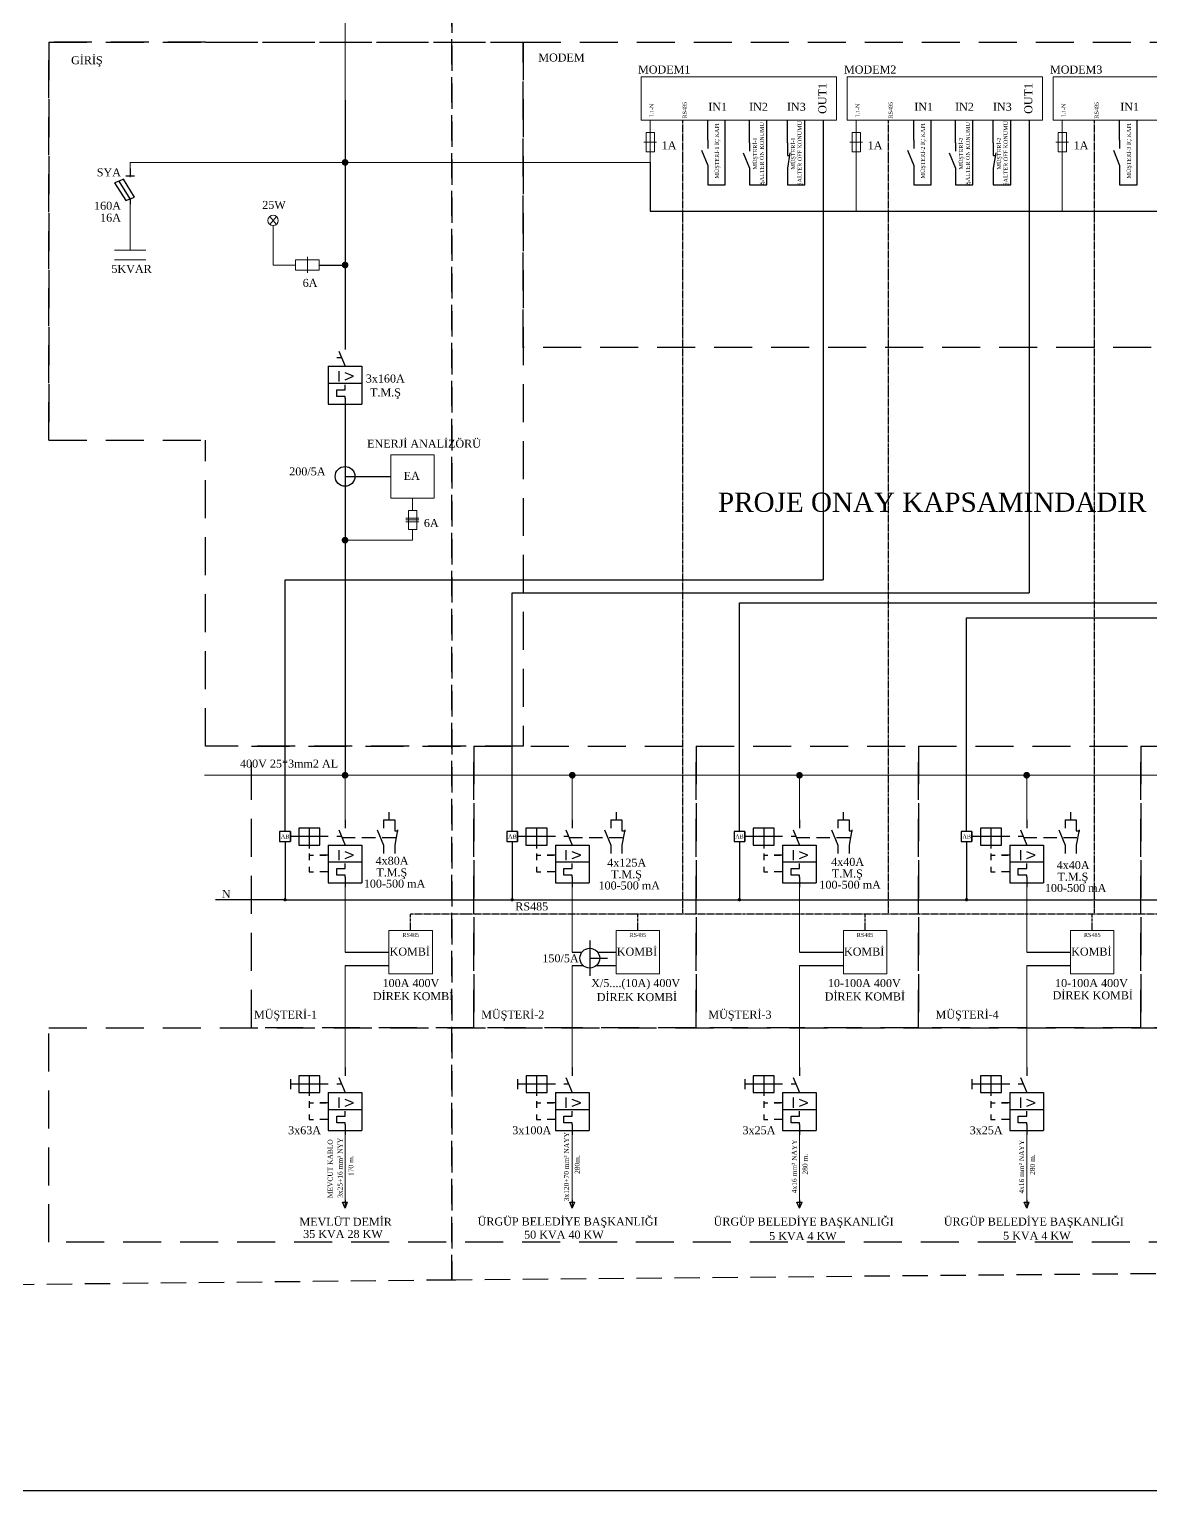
# Model space of a CAD drawing. Header units: metres. Extents: x 665631 to 671054, y 4275967 to 4279024.
# Drawn here: x 667304 to 667867, y 4275967 to 4276700 of the extents above; entities that cross this region are included whole.
import ezdxf
from ezdxf.enums import TextEntityAlignment as Align

# ---------------------------------------------------------------- set-up
doc = ezdxf.new("R2010")
doc.units = ezdxf.units.M
for name, pattern in [('CENTER2', [1.125, 0.75, -0.125, 0.125, -0.125]), ('DASHED', [19.05, 12.7, -6.35]), ('EPLANLINE7', [0]), ('HIDDEN', [9.525, 6.35, -3.175]), ('HIDDEN2', [4.7625, 3.175, -1.5875])]:
    doc.linetypes.add(name, pattern=pattern)
doc.layers.get('0').update_dxf_attribs({"color": 5, "lineweight": 0})
for name, color, linetype in [('AFB ANTED', 7, 'Continuous'), ('AUTOCONNECTING', 2, 'Continuous'), ('SUPPLEMENTARY', 7, 'Continuous'), ('SYMBOL', 4, 'Continuous')]:
    doc.layers.add(name, color=color, linetype=linetype)
doc.layers.add('HAT_ENH', color=56, linetype='Continuous', lineweight=9)
doc.styles.get("Standard").update_dxf_attribs({"font": 'times.ttf'})

# ---------------------------------------------------------------- blocks, each defined once
blk = doc.blocks.new('SO286')
at = {"layer": 'SYMBOL', "color": 2, "linetype": 'EPLANLINE7'}
for p, q in [((0, -0.675), (-0.575, 0.675)), ((-0.575, 0.675), (0.575, 0.675)), ((0, 1.175), (0, -0.575)), ((0, -0.675), (0.575, 0.675))]:
    blk.add_line(p, q, dxfattribs=at)
blk = doc.blocks.new('275_0_ELKOSYM')
at = {"layer": 'AFB ANTED', "color": 1}
for p, q in [((11.8, 2), (11.8, 1.37)), ((11.8, 1.37), (12.62, 1.37))]:
    blk.add_line(p, q, dxfattribs=at)
at = {"layer": 'AFB ANTED', "color": 4, "linetype": 'HIDDEN2'}
blk.add_line((-0.75, -0.2), (12.13, -0.2), dxfattribs=at)
at = {"layer": 'SYMBOL', "color": 1, "linetype": 'EPLANLINE7'}
for p, q in [((0, 4), (0, 2)), ((9.14, 4), (9.14, 2)), ((11.8, 4), (11.8, 2)), ((-13, 1.2), (-13, -1.2)), ((-6, 0), (-13, 0)), ((-6, 2), (-11, 2)), ((-11, 2), (-11, -2)), ((-8.5, 2), (-8.5, -2.8)), ((-6, 0), (-6, 2)), ((-4, 0), (-6, 0)), ((-6, -2), (-6, 0)), ((-1, 0), (-2, 0)), ((-1.5, 1.6), (0, -2)), ((7.64, 1.6), (9.14, -2)), ((12.46, 1.6), (11.8, -2)), ((-11, -2), (-6, -2)), ((-4, -2), (-4, -11)), ((-4, -2), (4, -2)), ((-1.5, -3.2), (-1.5, -5.6)), ((4, -2), (4, -11)), ((9.14, -2), (9.14, -4)), ((11.8, -2), (11.8, -4)), ((-8.5, -4), (-8.5, -5.6)), ((-8.5, -4.4), (-7.5, -4.4)), ((-4, -4.4), (-6, -4.4)), ((-6, -4.4), (-4.5, -4.4)), ((-4, -6), (4, -6)), ((2, -4.4), (0, -3.6)), ((0, -5.2), (2, -4.4)), ((0, -7.6), (0, -6.4)), ((-8.5, -7.2), (-8.5, -8.4)), ((-8.5, -8.4), (-7.5, -8.4)), ((-4, -8.4), (-6, -8.4)), ((-4.5, -8.4), (-6, -8.4)), ((-2, -9.2), (-2, -7.6)), ((-2, -7.6), (0, -7.6)), ((0, -9.2), (-2, -9.2)), ((0, -9.6), (0, -9.2)), ((0, -9.6), (0, -12)), ((-4, -11), (4, -11))]:
    blk.add_line(p, q, dxfattribs=at)
blk = doc.blocks.new('2DF0094')
at = {"layer": 'SYMBOL', "color": 1, "linetype": 'EPLANLINE7'}
for p, q in [((36.7125, 132), (36.7125, 0)), ((36.7125, 66), (102.7125, 66))]:
    blk.add_line(p, q, dxfattribs=at)
blk.add_circle((36.7125, 66), 36.7125, dxfattribs=at)
blk = doc.blocks.new('82_0_ELKOSYM')
at = {"layer": 'SYMBOL', "color": 1, "linetype": 'EPLANLINE7'}
for p, q in [((0, 4), (0, 2.4)), ((-2.5, 1.2), (-3.5, 0.8)), ((-3.5, 0.8), (-1, -3.2)), ((-1.5, 1.6), (-2.5, 1.2)), ((0, -2.8), (-2.5, 1.2)), ((1, -2.4), (-1.5, 1.6)), ((-1, 2.4), (1, 2.4)), ((-1, -3.2), (1, -2.4)), ((0, -2.8), (0, -4))]:
    blk.add_line(p, q, dxfattribs=at)

msp = doc.modelspace()

# ---------------------------------------------------------------- linework, layer by layer
at = {"color": 7}
msp.add_line((667462.44, 4276901.71), (667462.67, 4276664.37), dxfattribs=at)
at = {"color": 254, "linetype": 'DASHED', "lineweight": 30, "true_color": 0xcecce6}
msp.add_line((667516.26, 4276729.96), (667516.26, 4276072.75), dxfattribs=at)
at = {"color": 7, "linetype": 'Continuous'}
for p, q in [((667615.73, 4276654.31), (667615.73, 4276648.13)), ((667719.03, 4276654.31), (667719.03, 4276648.13)), ((667822.32, 4276654.31), (667822.32, 4276648.13)), ((667615.73, 4276648.13), (667615.73, 4276633.18)), ((667719.03, 4276648.13), (667719.03, 4276608.71)), ((667822.32, 4276648.13), (667822.32, 4276608.71)), ((667462.67, 4276633.18), (667354.89, 4276633.18)), ((667354.89, 4276633.18), (667354.89, 4276625.74)), ((667564.05, 4276633.18), (667462.67, 4276633.18)), ((667615.73, 4276633.18), (667564.05, 4276633.18)), ((667354.89, 4276612.23), (667354.89, 4276589.17)), ((667426.54, 4276592.18), (667426.54, 4276601.5)), ((667347.08, 4276589.17), (667362.7, 4276589.17)), ((667426.54, 4276581.73), (667426.54, 4276592.18)), ((667347.08, 4276584.27), (667362.7, 4276584.27)), ((667437.77, 4276581.73), (667426.54, 4276581.73)), ((667462.67, 4276325.88), (667462.67, 4276484.67)), ((667496.49, 4276464.89), (667496.49, 4276458.71)), ((667496.49, 4276449.14), (667496.49, 4276443.76)), ((667496.49, 4276443.76), (667462.67, 4276443.76)), ((667392.16, 4276325.88), (667917.57, 4276325.88)), ((667462.67, 4276325.88), (667462.67, 4276303.56)), ((667576.6, 4276325.88), (667576.6, 4276303.56)), ((667690.54, 4276325.88), (667690.54, 4276303.56)), ((667804.47, 4276325.88), (667804.47, 4276303.56)), ((667462.67, 4276237.1), (667462.67, 4276269.79)), ((667576.6, 4276237.1), (667576.6, 4276269.79)), ((667690.54, 4276237.1), (667690.54, 4276269.79)), ((667804.47, 4276237.1), (667804.47, 4276269.79)), ((667462.67, 4276179.4), (667462.67, 4276230.49)), ((667576.6, 4276179.4), (667576.6, 4276230.49)), ((667690.54, 4276179.4), (667690.54, 4276230.49)), ((667804.47, 4276179.4), (667804.47, 4276230.49)), ((667462.67, 4276112.99), (667462.67, 4276145.63)), ((667576.6, 4276112.99), (667576.6, 4276145.63)), ((667690.54, 4276112.99), (667690.54, 4276145.63)), ((667804.47, 4276112.99), (667804.47, 4276145.63))]:
    msp.add_line(p, q, dxfattribs=at)
at = {"color": 1, "linetype": 'Continuous'}
for p, q in [((667612.44, 4276643.35), (667618.82, 4276643.35)), ((667715.73, 4276643.35), (667722.12, 4276643.35)), ((667819.03, 4276643.35), (667825.41, 4276643.35)), ((667428.23, 4276606.09), (667424.85, 4276602.12)), ((667424.85, 4276606.09), (667428.23, 4276602.12)), ((667443.75, 4276585.84), (667443.75, 4276577.87)), ((667493.19, 4276454.87), (667499.58, 4276454.87)), ((667493.19, 4276453.93), (667499.58, 4276453.93)), ((667493.19, 4276452.89), (667499.58, 4276452.89))]:
    msp.add_line(p, q, dxfattribs=at)
at = {"color": 240, "linetype": 'DASHED', "lineweight": 30, "true_color": 0xed1f24}
msp.add_line((667516.26, 4276072.75), (667210.81, 4276069.47), dxfattribs=at)
at = {"color": 7, "lineweight": 30}
msp.add_lwpolyline([(666812.72, 4277098.31), (668317.68, 4277098.31), (668317.68, 4275967.09), (666812.72, 4275967.09)], close=True, dxfattribs=at)
at = {"color": 240, "linetype": 'DASHED', "lineweight": 30, "true_color": 0xed1f24}
msp.add_lwpolyline([(667518.2, 4276072.75), (667516.26, 4276072.75), (667516.26, 4276729.96), (667518.2, 4276729.96)], dxfattribs=at)
at = {"color": 254, "linetype": 'DASHED', "lineweight": 30, "true_color": 0xcecce6}
msp.add_lwpolyline([(667518.2, 4276729.37), (667518.2, 4276729.96), (667888.27, 4276727.56), (667888.27, 4276076.12), (667518.2, 4276072.75)], dxfattribs=at)
at = {"color": 1, "linetype": 'Continuous'}
for points in [[(667611.16, 4276676.03), (667709.15, 4276676.03), (667709.15, 4276654.31), (667611.16, 4276654.31)], [(667714.45, 4276676.03), (667812.45, 4276676.03), (667812.45, 4276654.31), (667714.45, 4276654.31)], [(667817.75, 4276676.03), (667915.74, 4276676.03), (667915.74, 4276654.31), (667817.75, 4276654.31)], [(667613.65, 4276638.56), (667613.65, 4276648.13), (667617.82, 4276648.13), (667617.82, 4276638.56)], [(667716.94, 4276638.56), (667716.94, 4276648.13), (667721.11, 4276648.13), (667721.11, 4276638.56)], [(667820.24, 4276638.56), (667820.24, 4276648.13), (667824.41, 4276648.13), (667824.41, 4276638.56)], [(667449.73, 4276584.34), (667437.77, 4276584.34), (667437.77, 4276579.12), (667449.73, 4276579.12)], [(667485.61, 4276486.61), (667507.36, 4276486.61), (667507.36, 4276464.89), (667485.61, 4276464.89)], [(667494.4, 4276449.14), (667494.4, 4276458.71), (667498.57, 4276458.71), (667498.57, 4276449.14)], [(667484.68, 4276247.96), (667506.42, 4276247.96), (667506.42, 4276226.24), (667484.68, 4276226.24)], [(667598.61, 4276247.96), (667620.36, 4276247.96), (667620.36, 4276226.24), (667598.61, 4276226.24)], [(667712.55, 4276247.96), (667734.29, 4276247.96), (667734.29, 4276226.24), (667712.55, 4276226.24)], [(667826.48, 4276247.96), (667848.22, 4276247.96), (667848.22, 4276226.24), (667826.48, 4276226.24)]]:
    msp.add_lwpolyline(points, close=True, dxfattribs=at)
msp.add_circle((667426.54, 4276604.1), 2.61, dxfattribs=at)
at = {"layer": 'AFB ANTED', "color": 2, "linetype": 'CENTER2', "ltscale": 2}
for p, q in [((667631.79, 4276654.31), (667631.79, 4276256.4)), ((667735.09, 4276654.31), (667735.09, 4276256.4)), ((667838.38, 4276654.31), (667838.38, 4276256.4)), ((667495.55, 4276247.96), (667495.55, 4276256.4)), ((667495.55, 4276256.4), (667951.28, 4276256.4)), ((667609.48, 4276247.96), (667609.48, 4276256.4)), ((667723.42, 4276247.96), (667723.42, 4276256.4)), ((667837.35, 4276247.96), (667837.35, 4276256.4))]:
    msp.add_line(p, q, dxfattribs=at)
at = {"layer": 'AFB ANTED', "color": 5}
for p, q in [((667644.51, 4276644.31), (667644.51, 4276654.31)), ((667653.22, 4276621.86), (667653.22, 4276654.31)), ((667665.46, 4276642.99), (667665.46, 4276654.31)), ((667674.16, 4276621.86), (667674.16, 4276654.31)), ((667684.46, 4276642.99), (667684.46, 4276654.31)), ((667693.16, 4276621.86), (667693.16, 4276654.31)), ((667747.81, 4276644.31), (667747.81, 4276654.31)), ((667756.51, 4276621.86), (667756.51, 4276654.31)), ((667768.75, 4276642.99), (667768.75, 4276654.31)), ((667777.45, 4276621.86), (667777.45, 4276654.31)), ((667787.75, 4276642.99), (667787.75, 4276654.31)), ((667796.46, 4276621.86), (667796.46, 4276654.31)), ((667851.1, 4276644.31), (667851.1, 4276654.31)), ((667859.81, 4276621.86), (667859.81, 4276654.31)), ((667644.51, 4276627.42), (667644.51, 4276621.86)), ((667665.46, 4276626.11), (667665.46, 4276621.86)), ((667684.46, 4276626.11), (667684.46, 4276621.86)), ((667747.81, 4276627.42), (667747.81, 4276621.86)), ((667768.75, 4276626.11), (667768.75, 4276621.86)), ((667787.75, 4276626.11), (667787.75, 4276621.86)), ((667851.1, 4276627.42), (667851.1, 4276621.86)), ((667644.51, 4276621.86), (667653.22, 4276621.86)), ((667665.46, 4276621.86), (667674.16, 4276621.86)), ((667684.46, 4276621.86), (667693.16, 4276621.86)), ((667747.81, 4276621.86), (667756.51, 4276621.86)), ((667768.75, 4276621.86), (667777.45, 4276621.86)), ((667787.75, 4276621.86), (667796.46, 4276621.86)), ((667851.1, 4276621.86), (667859.81, 4276621.86))]:
    msp.add_line(p, q, dxfattribs=at)
at = {"layer": 'AFB ANTED', "color": 4}
for p, q in [((667702.48, 4276654.31), (667702.48, 4276423.92)), ((667805.78, 4276654.31), (667805.78, 4276417.36)), ((667684.46, 4276638.77), (667684.46, 4276636.69)), ((667787.75, 4276638.77), (667787.75, 4276636.69)), ((667615.73, 4276633.18), (667615.73, 4276608.71)), ((667684.46, 4276636.69), (667685.94, 4276636.69)), ((667787.75, 4276636.69), (667789.23, 4276636.69)), ((667615.73, 4276608.71), (668115.66, 4276608.71)), ((667471.58, 4276475.75), (667485.61, 4276475.75)), ((667432.53, 4276297.65), (667432.53, 4276423.92)), ((667432.53, 4276423.92), (667702.48, 4276423.92)), ((667546.46, 4276297.65), (667546.46, 4276417.36)), ((667546.46, 4276417.36), (667805.78, 4276417.36)), ((667660.4, 4276297.65), (667660.4, 4276412.34)), ((667660.4, 4276412.34), (667909.07, 4276412.34)), ((667774.33, 4276297.65), (667774.33, 4276404.81)), ((667774.33, 4276404.81), (668012.37, 4276404.81)), ((667432.53, 4276292.58), (667432.53, 4276263.47)), ((667546.46, 4276292.58), (667546.46, 4276263.47)), ((667660.4, 4276292.58), (667660.4, 4276263.47)), ((667774.33, 4276292.58), (667774.33, 4276263.47)), ((667432.53, 4276263.47), (667397.71, 4276263.47)), ((667432.53, 4276263.47), (667888.68, 4276263.47)), ((667462.67, 4276237.1), (667484.68, 4276237.1)), ((667576.6, 4276237.1), (667581.39, 4276237.1)), ((667589.37, 4276237.1), (667598.61, 4276237.1)), ((667690.54, 4276237.1), (667712.55, 4276237.1)), ((667804.47, 4276237.1), (667826.48, 4276237.1)), ((667462.67, 4276230.49), (667484.68, 4276230.49)), ((667576.6, 4276230.49), (667582.04, 4276230.49)), ((667588.72, 4276230.49), (667598.61, 4276230.49)), ((667690.54, 4276230.49), (667712.55, 4276230.49)), ((667804.47, 4276230.49), (667826.48, 4276230.49))]:
    msp.add_line(p, q, dxfattribs=at)
at = {"layer": 'AFB ANTED', "color": 1}
for p, q in [((667484.76, 4276303.56), (667484.76, 4276307.29)), ((667598.7, 4276303.56), (667598.7, 4276307.29)), ((667712.63, 4276303.56), (667712.63, 4276307.29)), ((667826.57, 4276303.56), (667826.57, 4276307.29)), ((667481.96, 4276303.56), (667487.57, 4276303.56)), ((667595.89, 4276303.56), (667601.51, 4276303.56)), ((667709.82, 4276303.56), (667715.44, 4276303.56)), ((667823.76, 4276303.56), (667829.37, 4276303.56))]:
    msp.add_line(p, q, dxfattribs=at)
at = {"layer": 'AFB ANTED', "color": 3, "linetype": 'HIDDEN', "ltscale": 3}
for points in [[(667314.07, 4276493.87), (667314.07, 4276693.5), (667551.89, 4276693.5)], [(667392.74, 4276693.5), (667314.07, 4276693.5), (667314.07, 4276493.87), (667392.74, 4276493.87)], [(667392.74, 4276693.5), (667551.89, 4276693.5), (667551.89, 4276340.47), (667392.74, 4276340.47), (667392.74, 4276493.87)]]:
    msp.add_lwpolyline(points, dxfattribs=at)
for points in [[(667551.89, 4276693.5), (668238.35, 4276693.5), (668238.35, 4276540.4), (667551.89, 4276540.4)], [(667415.79, 4276340.47), (667527.29, 4276340.47), (667527.29, 4276199.17), (667415.79, 4276199.17)], [(667527.29, 4276340.47), (667638.79, 4276340.47), (667638.79, 4276199.17), (667527.29, 4276199.17)], [(667638.79, 4276340.47), (667750.3, 4276340.47), (667750.3, 4276199.17), (667638.79, 4276199.17)], [(667750.3, 4276340.47), (667861.8, 4276340.47), (667861.8, 4276199.17), (667750.3, 4276199.17)], [(667861.8, 4276340.47), (667973.3, 4276340.47), (667973.3, 4276199.17), (667861.8, 4276199.17)], [(667314.07, 4276199.17), (668084.8, 4276199.17), (668084.8, 4276091.67), (667314.07, 4276091.67)]]:
    msp.add_lwpolyline(points, close=True, dxfattribs=at)
at = {"layer": 'AFB ANTED', "color": 4}
for points in [[(667435.23, 4276297.65), (667429.83, 4276297.65), (667429.83, 4276292.58), (667435.23, 4276292.58)], [(667549.17, 4276297.65), (667543.76, 4276297.65), (667543.76, 4276292.58), (667549.17, 4276292.58)], [(667663.1, 4276297.65), (667657.7, 4276297.65), (667657.7, 4276292.58), (667663.1, 4276292.58)], [(667777.03, 4276297.65), (667771.63, 4276297.65), (667771.63, 4276292.58), (667777.03, 4276292.58)]]:
    msp.add_lwpolyline(points, close=True, dxfattribs=at)
at = {"layer": 'AUTOCONNECTING', "color": 7, "linetype": 'EPLANLINE7'}
for p, q in [((667462.67, 4276664.37), (667462.67, 4276543.65)), ((667449.73, 4276581.73), (667462.67, 4276581.73)), ((667462.67, 4276511.99), (667462.67, 4276504.49)), ((667462.67, 4276504.49), (667462.67, 4276325.88))]:
    msp.add_line(p, q, dxfattribs=at)
at = {"layer": 'SYMBOL', "color": 5, "linetype": 'EPLANLINE7'}
for p, q in [((667644.51, 4276644.31), (667644.51, 4276640.08)), ((667747.81, 4276644.31), (667747.81, 4276640.08)), ((667851.1, 4276644.31), (667851.1, 4276640.08)), ((667641.35, 4276639.24), (667644.51, 4276631.64)), ((667662.29, 4276637.93), (667665.46, 4276630.33)), ((667665.46, 4276642.99), (667665.46, 4276638.77)), ((667684.46, 4276642.99), (667684.46, 4276638.77)), ((667685.65, 4276637.93), (667684.46, 4276630.33)), ((667744.64, 4276639.24), (667747.81, 4276631.64)), ((667765.59, 4276637.93), (667768.75, 4276630.33)), ((667768.75, 4276642.99), (667768.75, 4276638.77)), ((667787.75, 4276642.99), (667787.75, 4276638.77)), ((667788.94, 4276637.93), (667787.75, 4276630.33)), ((667847.94, 4276639.24), (667851.1, 4276631.64)), ((667644.51, 4276631.64), (667644.51, 4276627.42)), ((667665.46, 4276630.33), (667665.46, 4276626.11)), ((667684.46, 4276630.33), (667684.46, 4276626.11)), ((667747.81, 4276631.64), (667747.81, 4276627.42)), ((667768.75, 4276630.33), (667768.75, 4276626.11)), ((667787.75, 4276630.33), (667787.75, 4276626.11)), ((667851.1, 4276631.64), (667851.1, 4276627.42))]:
    msp.add_line(p, q, dxfattribs=at)
at = {"layer": 'SYMBOL', "color": 1, "linetype": 'EPLANLINE7'}
for p, q in [((667462.67, 4276543.65), (667462.67, 4276539.43)), ((667460.56, 4276535.21), (667458.45, 4276535.21)), ((667459.5, 4276538.58), (667462.67, 4276530.99)), ((667454.23, 4276530.99), (667454.23, 4276511.99)), ((667454.23, 4276530.99), (667471.11, 4276530.99)), ((667459.5, 4276528.45), (667459.5, 4276523.39)), ((667466.89, 4276525.92), (667462.67, 4276527.61)), ((667471.11, 4276530.99), (667471.11, 4276511.99)), ((667454.23, 4276522.54), (667471.11, 4276522.54)), ((667462.67, 4276524.23), (667466.89, 4276525.92)), ((667462.67, 4276519.17), (667462.67, 4276521.7)), ((667458.45, 4276515.79), (667458.45, 4276519.17)), ((667458.45, 4276519.17), (667462.67, 4276519.17)), ((667462.67, 4276515.79), (667458.45, 4276515.79)), ((667462.67, 4276514.95), (667462.67, 4276515.79)), ((667462.67, 4276514.95), (667462.67, 4276509.88)), ((667454.23, 4276511.99), (667471.11, 4276511.99)), ((667435.23, 4276297.65), (667435.23, 4276292.58)), ((667549.17, 4276297.65), (667549.17, 4276292.58)), ((667663.1, 4276297.65), (667663.1, 4276292.58)), ((667777.03, 4276297.65), (667777.03, 4276292.58)), ((667450.01, 4276175.18), (667439.45, 4276175.18)), ((667439.45, 4276175.18), (667439.45, 4276166.74)), ((667444.73, 4276175.18), (667444.73, 4276165.05)), ((667450.01, 4276170.96), (667450.01, 4276175.18)), ((667462.67, 4276179.4), (667462.67, 4276175.18)), ((667563.94, 4276175.18), (667553.39, 4276175.18)), ((667553.39, 4276175.18), (667553.39, 4276166.74)), ((667558.66, 4276175.18), (667558.66, 4276165.05)), ((667563.94, 4276170.96), (667563.94, 4276175.18)), ((667576.6, 4276179.4), (667576.6, 4276175.18)), ((667677.87, 4276175.18), (667667.32, 4276175.18)), ((667667.32, 4276175.18), (667667.32, 4276166.74)), ((667672.6, 4276175.18), (667672.6, 4276165.05)), ((667677.87, 4276170.96), (667677.87, 4276175.18)), ((667690.54, 4276179.4), (667690.54, 4276175.18)), ((667791.81, 4276175.18), (667781.25, 4276175.18)), ((667781.25, 4276175.18), (667781.25, 4276166.74)), ((667786.53, 4276175.18), (667786.53, 4276165.05)), ((667791.81, 4276170.96), (667791.81, 4276175.18)), ((667804.47, 4276179.4), (667804.47, 4276175.18)), ((667435.23, 4276173.49), (667435.23, 4276168.43)), ((667450.01, 4276170.96), (667435.23, 4276170.96)), ((667454.23, 4276170.96), (667450.01, 4276170.96)), ((667450.01, 4276166.74), (667450.01, 4276170.96)), ((667460.56, 4276170.96), (667458.45, 4276170.96)), ((667459.5, 4276174.34), (667462.67, 4276166.74)), ((667549.17, 4276173.49), (667549.17, 4276168.43)), ((667563.94, 4276170.96), (667549.17, 4276170.96)), ((667568.16, 4276170.96), (667563.94, 4276170.96)), ((667563.94, 4276166.74), (667563.94, 4276170.96)), ((667574.49, 4276170.96), (667572.38, 4276170.96)), ((667573.44, 4276174.34), (667576.6, 4276166.74)), ((667663.1, 4276173.49), (667663.1, 4276168.43)), ((667677.87, 4276170.96), (667663.1, 4276170.96)), ((667682.09, 4276170.96), (667677.87, 4276170.96)), ((667677.87, 4276166.74), (667677.87, 4276170.96)), ((667688.43, 4276170.96), (667686.31, 4276170.96)), ((667687.37, 4276174.34), (667690.54, 4276166.74)), ((667777.03, 4276173.49), (667777.03, 4276168.43)), ((667791.81, 4276170.96), (667777.03, 4276170.96)), ((667796.03, 4276170.96), (667791.81, 4276170.96)), ((667791.81, 4276166.74), (667791.81, 4276170.96)), ((667802.36, 4276170.96), (667800.25, 4276170.96)), ((667801.3, 4276174.34), (667804.47, 4276166.74)), ((667439.45, 4276166.74), (667450.01, 4276166.74)), ((667444.73, 4276162.52), (667444.73, 4276159.14)), ((667444.73, 4276161.67), (667446.84, 4276161.67)), ((667454.23, 4276161.67), (667450.01, 4276161.67)), ((667450.01, 4276161.67), (667453.17, 4276161.67)), ((667454.23, 4276166.74), (667454.23, 4276147.75)), ((667454.23, 4276166.74), (667471.11, 4276166.74)), ((667459.5, 4276164.21), (667459.5, 4276159.14)), ((667466.89, 4276161.67), (667462.67, 4276163.36)), ((667462.67, 4276159.99), (667466.89, 4276161.67)), ((667471.11, 4276166.74), (667471.11, 4276147.75)), ((667553.39, 4276166.74), (667563.94, 4276166.74)), ((667558.66, 4276162.52), (667558.66, 4276159.14)), ((667558.66, 4276161.67), (667560.77, 4276161.67)), ((667568.16, 4276161.67), (667563.94, 4276161.67)), ((667563.94, 4276161.67), (667567.1, 4276161.67)), ((667568.16, 4276166.74), (667568.16, 4276147.75)), ((667568.16, 4276166.74), (667585.04, 4276166.74)), ((667573.44, 4276164.21), (667573.44, 4276159.14)), ((667580.82, 4276161.67), (667576.6, 4276163.36)), ((667576.6, 4276159.99), (667580.82, 4276161.67)), ((667585.04, 4276166.74), (667585.04, 4276147.75)), ((667667.32, 4276166.74), (667677.87, 4276166.74)), ((667672.6, 4276162.52), (667672.6, 4276159.14)), ((667672.6, 4276161.67), (667674.71, 4276161.67)), ((667682.09, 4276161.67), (667677.87, 4276161.67)), ((667677.87, 4276161.67), (667681.04, 4276161.67)), ((667682.09, 4276166.74), (667682.09, 4276147.75)), ((667682.09, 4276166.74), (667698.98, 4276166.74)), ((667687.37, 4276164.21), (667687.37, 4276159.14)), ((667694.76, 4276161.67), (667690.54, 4276163.36)), ((667690.54, 4276159.99), (667694.76, 4276161.67)), ((667698.98, 4276166.74), (667698.98, 4276147.75)), ((667781.25, 4276166.74), (667791.81, 4276166.74)), ((667786.53, 4276162.52), (667786.53, 4276159.14)), ((667786.53, 4276161.67), (667788.64, 4276161.67)), ((667796.03, 4276161.67), (667791.81, 4276161.67)), ((667791.81, 4276161.67), (667794.97, 4276161.67)), ((667796.03, 4276166.74), (667796.03, 4276147.75)), ((667796.03, 4276166.74), (667812.91, 4276166.74)), ((667801.3, 4276164.21), (667801.3, 4276159.14)), ((667808.69, 4276161.67), (667804.47, 4276163.36)), ((667804.47, 4276159.99), (667808.69, 4276161.67)), ((667812.91, 4276166.74), (667812.91, 4276147.75)), ((667444.73, 4276155.77), (667444.73, 4276153.23)), ((667444.73, 4276153.23), (667446.84, 4276153.23)), ((667454.23, 4276153.23), (667450.01, 4276153.23)), ((667453.17, 4276153.23), (667450.01, 4276153.23)), ((667454.23, 4276158.3), (667471.11, 4276158.3)), ((667458.45, 4276151.54), (667458.45, 4276154.92)), ((667458.45, 4276154.92), (667462.67, 4276154.92)), ((667462.67, 4276154.92), (667462.67, 4276157.45)), ((667558.66, 4276155.77), (667558.66, 4276153.23)), ((667558.66, 4276153.23), (667560.77, 4276153.23)), ((667568.16, 4276153.23), (667563.94, 4276153.23)), ((667567.1, 4276153.23), (667563.94, 4276153.23)), ((667568.16, 4276158.3), (667585.04, 4276158.3)), ((667572.38, 4276151.54), (667572.38, 4276154.92)), ((667572.38, 4276154.92), (667576.6, 4276154.92)), ((667576.6, 4276154.92), (667576.6, 4276157.45)), ((667672.6, 4276155.77), (667672.6, 4276153.23)), ((667672.6, 4276153.23), (667674.71, 4276153.23)), ((667682.09, 4276153.23), (667677.87, 4276153.23)), ((667681.04, 4276153.23), (667677.87, 4276153.23)), ((667682.09, 4276158.3), (667698.98, 4276158.3)), ((667686.31, 4276151.54), (667686.31, 4276154.92)), ((667686.31, 4276154.92), (667690.54, 4276154.92)), ((667690.54, 4276154.92), (667690.54, 4276157.45)), ((667786.53, 4276155.77), (667786.53, 4276153.23)), ((667786.53, 4276153.23), (667788.64, 4276153.23)), ((667796.03, 4276153.23), (667791.81, 4276153.23)), ((667794.97, 4276153.23), (667791.81, 4276153.23)), ((667796.03, 4276158.3), (667812.91, 4276158.3)), ((667800.25, 4276151.54), (667800.25, 4276154.92)), ((667800.25, 4276154.92), (667804.47, 4276154.92)), ((667804.47, 4276154.92), (667804.47, 4276157.45)), ((667454.23, 4276147.75), (667471.11, 4276147.75)), ((667462.67, 4276151.54), (667458.45, 4276151.54)), ((667462.67, 4276150.7), (667462.67, 4276151.54)), ((667462.67, 4276150.7), (667462.67, 4276145.63)), ((667568.16, 4276147.75), (667585.04, 4276147.75)), ((667576.6, 4276151.54), (667572.38, 4276151.54)), ((667576.6, 4276150.7), (667576.6, 4276151.54)), ((667576.6, 4276150.7), (667576.6, 4276145.63)), ((667682.09, 4276147.75), (667698.98, 4276147.75)), ((667690.54, 4276151.54), (667686.31, 4276151.54)), ((667690.54, 4276150.7), (667690.54, 4276151.54)), ((667690.54, 4276150.7), (667690.54, 4276145.63)), ((667796.03, 4276147.75), (667812.91, 4276147.75)), ((667804.47, 4276151.54), (667800.25, 4276151.54)), ((667804.47, 4276150.7), (667804.47, 4276151.54)), ((667804.47, 4276150.7), (667804.47, 4276145.63))]:
    msp.add_line(p, q, dxfattribs=at)
at = {"layer": 'SYMBOL', "color": 7}
for points, const_width in [([(667461.83, 4276633.18, 1), (667463.5, 4276633.18, 1)], 1.67), ([(667461.83, 4276581.73, 1), (667463.5, 4276581.73, 1)], 1.67), ([(667461.83, 4276443.76, 1), (667463.5, 4276443.76, 1)], 1.67), ([(667461.83, 4276325.88, 1), (667463.5, 4276325.88, 1)], 1.67), ([(667575.77, 4276325.88, 1), (667577.44, 4276325.88, 1)], 1.67), ([(667689.7, 4276325.88, 1), (667691.37, 4276325.88, 1)], 1.67), ([(667803.63, 4276325.88, 1), (667805.31, 4276325.88, 1)], 1.67), ([(667432.11, 4276263.47, 1), (667432.95, 4276263.47, 1)], 0.836), ([(667546.05, 4276263.47, 1), (667546.88, 4276263.47, 1)], 0.836), ([(667659.98, 4276263.47, 1), (667660.82, 4276263.47, 1)], 0.836), ([(667773.91, 4276263.47, 1), (667774.75, 4276263.47, 1)], 0.836)]:
    msp.add_lwpolyline(points, format="xyb", close=True, dxfattribs=dict(at, const_width=const_width))

# ---------------------------------------------------------------- block references
at = {"layer": 'AFB ANTED', "color": 4, "xscale": 0.1350721187549014, "yscale": 0.1350721187549014, "zscale": 0.1350721187549014}
for p in [(667457.71, 4276466.84), (667580.42, 4276225.23)]:
    msp.add_blockref('2DF0094', p, dxfattribs=at)
at = {"layer": 'SYMBOL'}
for name, p, xscale, yscale, zscale in [('82_0_ELKOSYM', (667354.89, 4276621.15), 2.228689959455873, 2.228689959455873, 2.228689959455873), ('275_0_ELKOSYM', (667462.67, 4276295.11), 2.110501855545334, 2.110501855545334, 2.110501855545334), ('275_0_ELKOSYM', (667576.6, 4276295.11), 2.110501855545334, 2.110501855545334, 2.110501855545334), ('275_0_ELKOSYM', (667690.54, 4276295.11), 2.110501855545334, 2.110501855545334, 2.110501855545334), ('275_0_ELKOSYM', (667804.47, 4276295.11), 2.110501855545334, 2.110501855545334, 2.110501855545334), ('SO286', (667462.67, 4276110.37), 2.22868995945489, 2.22868995945489, 2.22868995945489), ('SO286', (667576.6, 4276110.37), 2.22868995945489, 2.22868995945489, 2.22868995945489), ('SO286', (667690.54, 4276110.37), 2.22868995945489, 2.22868995945489, 2.22868995945489), ('SO286', (667804.47, 4276110.37), 2.22868995945489, 2.22868995945489, 2.22868995945489)]:
    msp.add_blockref(name, p, dxfattribs=dict(at, xscale=xscale, yscale=yscale, zscale=zscale))

# ---------------------------------------------------------------- texts
at = {"color": 254, "lineweight": 13, "true_color": 0xcecce6}
msp.add_text('PROJE ONAY KAPSAMINDADIR', height=9.663, dxfattribs=at).set_placement((667649.66, 4276457.95, 5260.65))
at = {"layer": 'HAT_ENH', "color": 1, "char_height": 2.4386, "width": 35.7526, "attachment_point": 1, "rotation": 89.99087}
for s, insert in [('\\A1;\\pxqc;3x120+70 mm² NAYY', (667572.45, 4276111.73, -5384.73)), ('\\A1;\\pxqc;MEVCUT KABLO', (667453.96, 4276110.72, -5384.73)), ('\\A1;\\pxqc;3x25+16 mm² NYY', (667458.96, 4276111.18, -5384.73)), ('\\A1;\\pxqc;4x16 mm² NAYY', (667686.7, 4276111.9, -5384.73)), ('\\A1;\\pxqc;4x16 mm² NAYY', (667800.71, 4276111.7, -5384.73)), ('\\A1;\\pxqc;170 m.', (667464.39, 4276112.23, -5384.73)), ('\\A1;\\pxqc;280m.', (667577.87, 4276112.78, -5384.73)), ('\\A1;\\pxqc;280 m.', (667692.12, 4276112.95, -5384.73)), ('\\A1;\\pxqc;280 m.', (667806.14, 4276112.75, -5384.73))]:
    msp.add_mtext(s, dxfattribs=dict(at, insert=insert))
at = {"layer": 'SUPPLEMENTARY', "color": 2, "width": 1.000667}
for s, height, p in [('GİRİŞ', 4.012, (667341.1, 4276682.43)), ('MODEM', 4.012, (667582.78, 4276683.78)), ('SYA', 4.012, (667350.26, 4276626.19)), ('160A', 4.012, (667350.26, 4276609.45)), ('16A', 4.012, (667350.26, 4276603.5)), ('5KVAR', 4.012, (667365.69, 4276577.78)), ('200/5A', 4.012, (667452.85, 4276476.24)), ('400V 25*3mm2 AL', 4.0116, (667459.15, 4276329.72)), ('150/5A', 4.012, (667579.79, 4276232.1)), ('100A 400V', 4.012, (667509.91, 4276219.67)), ('X/5....(10A) 400V', 4.0116, (667630.72, 4276219.67)), ('10-100A 400V', 4.0116, (667741.32, 4276219.67)), ('10-100A 400V', 4.0116, (667855.25, 4276219.67)), ('DİREK KOMBİ', 4.0116, (667516.89, 4276213.12)), ('DİREK KOMBİ', 4.0116, (667629.13, 4276212.63)), ('DİREK KOMBİ', 4.0116, (667743.44, 4276212.93)), ('DİREK KOMBİ', 4.0116, (667857.75, 4276213.53)), ('MÜŞTERİ-1', 4.012, (667448.64, 4276203.86)), ('MÜŞTERİ-2', 4.012, (667562.58, 4276203.86)), ('MÜŞTERİ-3', 4.012, (667676.51, 4276203.86)), ('MÜŞTERİ-4', 4.012, (667790.44, 4276203.86)), ('MEVLÜT DEMİR ', 4.0116, (667487.61, 4276099.94)), ('ÜRGÜP BELEDİYE BAŞKANLIĞI', 4.0116, (667619.41, 4276100.11)), ('ÜRGÜP BELEDİYE BAŞKANLIĞI', 4.0116, (667737.76, 4276100.07)), ('ÜRGÜP BELEDİYE BAŞKANLIĞI', 4.0116, (667853.17, 4276100.07)), ('35 KVA 28 KW', 4.0116, (667481.54, 4276093.87)), ('50 KVA 40 KW', 4.0116, (667592.36, 4276093.53)), ('5 KVA 4 KW', 4.012, (667709.18, 4276092.85)), ('5 KVA 4 KW', 4.012, (667826.5, 4276093.04))]:
    msp.add_text(s, height=height, dxfattribs=at).set_placement(p, align=Align.RIGHT)
for s, height, p in [('MODEM1', 4.012, (667622.71, 4276677.76)), ('MODEM2', 4.012, (667726, 4276677.76)), ('MODEM3', 4.012, (667829.3, 4276677.76)), ('IN1', 4.012, (667649.55, 4276659.05)), ('IN2', 4.012, (667669.98, 4276659.05)), ('IN3', 4.012, (667688.98, 4276659.05)), ('IN1', 4.012, (667752.84, 4276659.05)), ('IN2', 4.012, (667773.27, 4276659.05)), ('IN3', 4.012, (667792.28, 4276659.05)), ('IN1', 4.012, (667856.14, 4276659.05)), ('1A', 4.012, (667625.13, 4276639.76)), ('1A', 4.012, (667728.43, 4276639.76)), ('1A', 4.012, (667831.72, 4276639.76)), ('25W', 4.012, (667427.02, 4276609.87)), ('6A', 4.012, (667445.09, 4276570.76)), ('3x160A', 4.012, (667482.81, 4276522.81)), ('T.M.Ş', 4.012, (667482.93, 4276515.85)), ('ENERJİ ANALİZÖRÜ', 4.0116, (667502.24, 4276490.15)), ('EA', 4.012, (667496.12, 4276474)), ('6A', 4.012, (667505.89, 4276450.34)), ('AB', 2.006, (667432.59, 4276294.15)), ('AB', 2.006, (667546.52, 4276294.15)), ('AB', 2.006, (667660.46, 4276294.15)), ('AB', 2.006, (667774.39, 4276294.15)), ('4x80A', 4.012, (667486.21, 4276281)), ('T.M.Ş', 4.012, (667486.09, 4276275.16)), ('4x125A', 4.012, (667603.9, 4276280.06)), ('T.M.Ş', 4.012, (667603.78, 4276274.23)), ('4x40A', 4.012, (667714.67, 4276280.45)), ('T.M.Ş', 4.012, (667714.55, 4276274.61)), ('4x40A', 4.012, (667827.76, 4276278.82)), ('100-500 mA', 4.012, (667487.47, 4276269.52)), ('100-500 mA', 4.012, (667605.16, 4276268.59)), ('100-500 mA', 4.012, (667715.93, 4276268.97)), ('100-500 mA', 4.012, (667829.02, 4276267.35)), ('T.M.Ş', 4.012, (667827.64, 4276272.99)), ('N', 4.01, (667403.03, 4276264.33)), ('RS485', 4.012, (667556.28, 4276258.12)), ('RS485', 2.006, (667495.55, 4276244.8)), ('RS485', 2.006, (667609.48, 4276244.8)), ('RS485', 2.006, (667723.42, 4276244.8)), ('RS485', 2.006, (667837.35, 4276244.8)), ('KOMBİ', 4.012, (667495.1, 4276235.44)), ('KOMBİ', 4.012, (667609.03, 4276235.44)), ('KOMBİ', 4.012, (667722.96, 4276235.44)), ('KOMBİ', 4.012, (667836.9, 4276235.44)), ('3x63A', 4.012, (667442.35, 4276145.87)), ('3x100A', 4.012, (667556.28, 4276145.87)), ('3x25A', 4.012, (667670.22, 4276145.87)), ('3x25A', 4.012, (667784.15, 4276145.87))]:
    msp.add_text(s, height=height, dxfattribs=at).set_placement(p, align=Align.CENTER)
for s, height, p in [('OUT1', 4.012, (667704.03, 4276665.28)), ('OUT1', 4.012, (667807.32, 4276665.28)), ('L1-N', 2.006, (667617.49, 4276659.37)), ('RS485', 2.006, (667633.98, 4276659.37)), ('L1-N', 2.006, (667720.78, 4276659.37)), ('RS485', 2.006, (667737.27, 4276659.37)), ('L1-N', 2.006, (667824.08, 4276659.37)), ('RS485', 2.006, (667840.57, 4276659.37)), ('MÜŞTERİ-1 İÇ KAPI', 2.0058, (667650.14, 4276638.96)), ('ŞALTER ON KONUMU', 2.0058, (667672.68, 4276637.7)), ('ŞALTER OFF KONUMU', 2.0058, (667691.68, 4276637.7)), ('MÜŞTERİ-2 İÇ KAPI', 2.0058, (667753.43, 4276638.96)), ('ŞALTER ON KONUMU', 2.0058, (667775.98, 4276637.7)), ('ŞALTER OFF KONUMU', 2.0058, (667794.98, 4276637.7)), ('MÜŞTERİ-3 İÇ KAPI', 2.0058, (667856.73, 4276638.96)), ('MÜŞTERİ-1', 2.006, (667669.29, 4276637.66)), ('MÜŞTERİ-1', 2.006, (667688.37, 4276637.66)), ('MÜŞTERİ-2', 2.006, (667772.58, 4276637.66)), ('MÜŞTERİ-2', 2.006, (667791.66, 4276637.66))]:
    msp.add_text(s, height=height, rotation=90, dxfattribs=at).set_placement(p, align=Align.CENTER)

doc.saveas('drawing.dxf')
